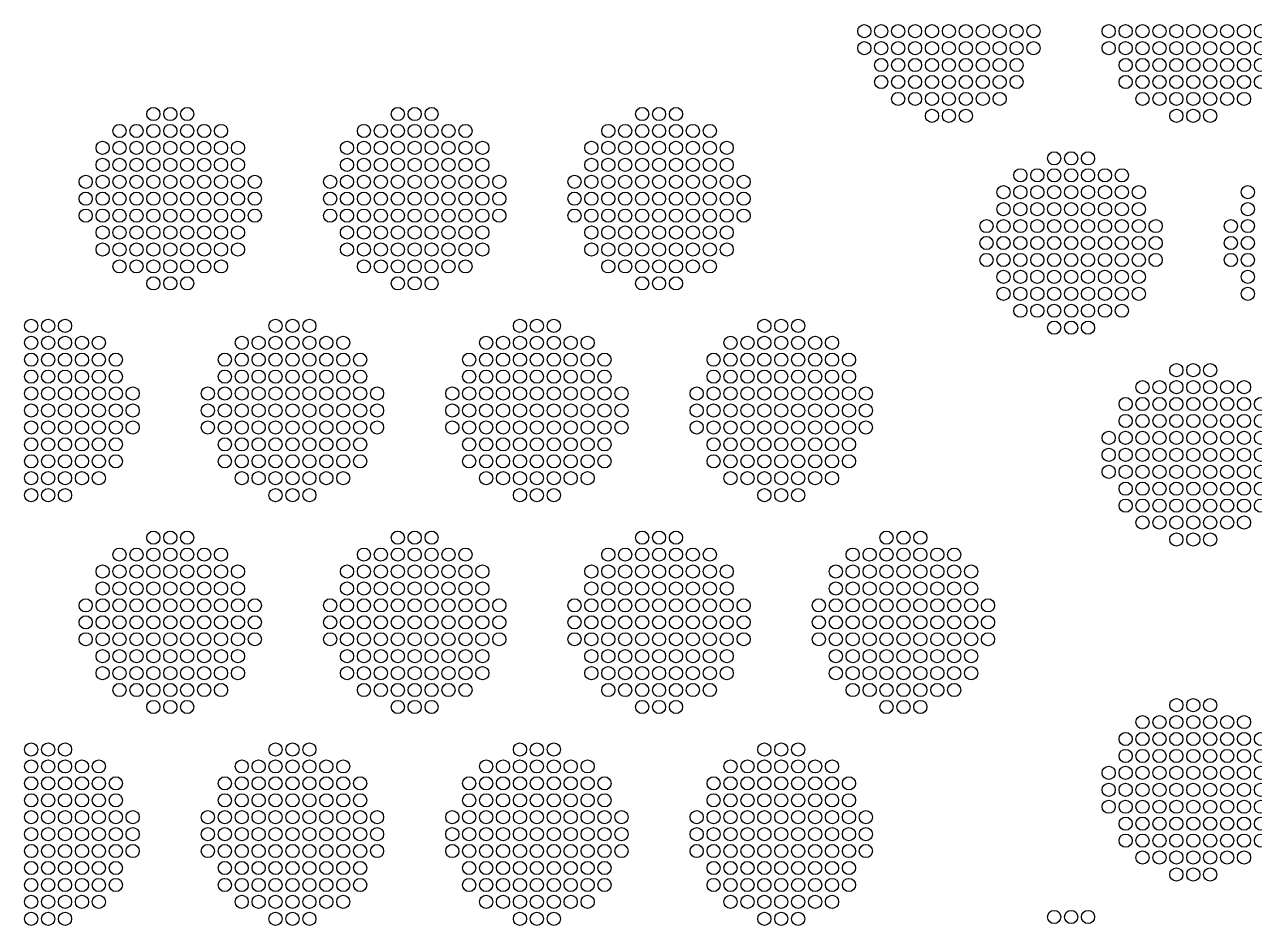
# Model space of a CAD drawing. Extents: x -49 to 54, y -38 to 38.
# Drawn here: x -42.89 to -36.35, y -0.04 to 4.75 of the extents above; entities that cross this region are included whole.
import ezdxf

# ---------------------------------------------------------------- set-up
doc = ezdxf.new("R2010")
doc.units = 0
doc.layers.add('LOWER_ELECTRODE', color=1, linetype='CONTINUOUS')

msp = doc.modelspace()

# ---------------------------------------------------------------- linework, layer by layer
at = {"layer": 'LOWER_ELECTRODE'}
for centre in [(-38.4221, 4.7128), (-38.3321, 4.7128), (-38.2421, 4.7128), (-38.1521, 4.7128), (-38.0621, 4.7128), (-37.9721, 4.7128), (-37.8821, 4.7128), (-37.7921, 4.7128), (-37.7021, 4.7128), (-37.6121, 4.7128), (-37.5221, 4.7128), (-37.1221, 4.7128), (-37.0321, 4.7128), (-36.9421, 4.7128), (-36.8521, 4.7128), (-36.7621, 4.7128), (-36.6721, 4.7128), (-36.5821, 4.7128), (-36.4921, 4.7128), (-36.4021, 4.7128), (-36.3121, 4.7128), (-38.4221, 4.6228), (-38.3321, 4.6228), (-38.2421, 4.6228), (-38.1521, 4.6228), (-38.0621, 4.6228), (-37.9721, 4.6228), (-37.8821, 4.6228), (-37.7921, 4.6228), (-37.7021, 4.6228), (-37.6121, 4.6228), (-37.5221, 4.6228), (-37.1221, 4.6228), (-37.0321, 4.6228), (-36.9421, 4.6228), (-36.8521, 4.6228), (-36.7621, 4.6228), (-36.6721, 4.6228), (-36.5821, 4.6228), (-36.4921, 4.6228), (-36.4021, 4.6228), (-36.3121, 4.6228), (-38.3321, 4.5328), (-38.2421, 4.5328), (-38.1521, 4.5328), (-38.0621, 4.5328), (-37.9721, 4.5328), (-37.8821, 4.5328), (-37.7921, 4.5328), (-37.7021, 4.5328), (-37.6121, 4.5328), (-37.0321, 4.5328), (-36.9421, 4.5328), (-36.8521, 4.5328), (-36.7621, 4.5328), (-36.6721, 4.5328), (-36.5821, 4.5328), (-36.4921, 4.5328), (-36.4021, 4.5328), (-36.3121, 4.5328), (-38.3321, 4.4428), (-38.2421, 4.4428), (-38.1521, 4.4428), (-38.0621, 4.4428), (-37.9721, 4.4428), (-37.8821, 4.4428), (-37.7921, 4.4428), (-37.7021, 4.4428), (-37.6121, 4.4428), (-37.0321, 4.4428), (-36.9421, 4.4428), (-36.8521, 4.4428), (-36.7621, 4.4428), (-36.6721, 4.4428), (-36.5821, 4.4428), (-36.4921, 4.4428), (-36.4021, 4.4428), (-36.3121, 4.4428), (-38.2421, 4.3528), (-38.1521, 4.3528), (-38.0621, 4.3528), (-37.9721, 4.3528), (-37.8821, 4.3528), (-37.7921, 4.3528), (-37.7021, 4.3528), (-36.9421, 4.3528), (-36.8521, 4.3528), (-36.7621, 4.3528), (-36.6721, 4.3528), (-36.5821, 4.3528), (-36.4921, 4.3528), (-36.4021, 4.3528), (-42.2039, 4.2726), (-42.1139, 4.2726), (-42.0239, 4.2726), (-40.9039, 4.2726), (-40.8139, 4.2726), (-40.7239, 4.2726), (-39.6039, 4.2726), (-39.5139, 4.2726), (-39.4239, 4.2726), (-38.0621, 4.2628), (-37.9721, 4.2628), (-37.8821, 4.2628), (-36.7621, 4.2628), (-36.6721, 4.2628), (-36.5821, 4.2628), (-42.3839, 4.1826), (-42.2939, 4.1826), (-42.2039, 4.1826), (-42.1139, 4.1826), (-42.0239, 4.1826), (-41.9339, 4.1826), (-41.8439, 4.1826), (-41.0839, 4.1826), (-40.9939, 4.1826), (-40.9039, 4.1826), (-40.8139, 4.1826), (-40.7239, 4.1826), (-40.6339, 4.1826), (-40.5439, 4.1826), (-39.7839, 4.1826), (-39.6939, 4.1826), (-39.6039, 4.1826), (-39.5139, 4.1826), (-39.4239, 4.1826), (-39.3339, 4.1826), (-39.2439, 4.1826), (-42.4739, 4.0926), (-42.3839, 4.0926), (-42.2939, 4.0926), (-42.2039, 4.0926), (-42.1139, 4.0926), (-42.0239, 4.0926), (-41.9339, 4.0926), (-41.8439, 4.0926), (-41.7539, 4.0926), (-41.1739, 4.0926), (-41.0839, 4.0926), (-40.9939, 4.0926), (-40.9039, 4.0926), (-40.8139, 4.0926), (-40.7239, 4.0926), (-40.6339, 4.0926), (-40.5439, 4.0926), (-40.4539, 4.0926), (-39.8739, 4.0926), (-39.7839, 4.0926), (-39.6939, 4.0926), (-39.6039, 4.0926), (-39.5139, 4.0926), (-39.4239, 4.0926), (-39.3339, 4.0926), (-39.2439, 4.0926), (-39.1539, 4.0926), (-37.4121, 4.037), (-37.3221, 4.037), (-37.2321, 4.037), (-42.4739, 4.0026), (-42.3839, 4.0026), (-42.2939, 4.0026), (-42.2039, 4.0026), (-42.1139, 4.0026), (-42.0239, 4.0026), (-41.9339, 4.0026), (-41.8439, 4.0026), (-41.7539, 4.0026), (-41.1739, 4.0026), (-41.0839, 4.0026), (-40.9939, 4.0026), (-40.9039, 4.0026), (-40.8139, 4.0026), (-40.7239, 4.0026), (-40.6339, 4.0026), (-40.5439, 4.0026), (-40.4539, 4.0026), (-39.8739, 4.0026), (-39.7839, 4.0026), (-39.6939, 4.0026), (-39.6039, 4.0026), (-39.5139, 4.0026), (-39.4239, 4.0026), (-39.3339, 4.0026), (-39.2439, 4.0026), (-39.1539, 4.0026), (-42.5639, 3.9126), (-42.4739, 3.9126), (-42.3839, 3.9126), (-42.2939, 3.9126), (-42.2039, 3.9126), (-42.1139, 3.9126), (-42.0239, 3.9126), (-41.9339, 3.9126), (-41.8439, 3.9126), (-41.7539, 3.9126), (-41.6639, 3.9126), (-41.2639, 3.9126), (-41.1739, 3.9126), (-41.0839, 3.9126), (-40.9939, 3.9126), (-40.9039, 3.9126), (-40.8139, 3.9126), (-40.7239, 3.9126), (-40.6339, 3.9126), (-40.5439, 3.9126), (-40.4539, 3.9126), (-40.3639, 3.9126), (-39.9639, 3.9126), (-39.8739, 3.9126), (-39.7839, 3.9126), (-39.6939, 3.9126), (-39.6039, 3.9126), (-39.5139, 3.9126), (-39.4239, 3.9126), (-39.3339, 3.9126), (-39.2439, 3.9126), (-39.1539, 3.9126), (-39.0639, 3.9126), (-37.5921, 3.947), (-37.5021, 3.947), (-37.4121, 3.947), (-37.3221, 3.947), (-37.2321, 3.947), (-37.1421, 3.947), (-37.0521, 3.947), (-37.6821, 3.857), (-37.5921, 3.857), (-37.5021, 3.857), (-37.4121, 3.857), (-37.3221, 3.857), (-37.2321, 3.857), (-37.1421, 3.857), (-37.0521, 3.857), (-36.9621, 3.857), (-36.3821, 3.857), (-42.5639, 3.8226), (-42.4739, 3.8226), (-42.3839, 3.8226), (-42.2939, 3.8226), (-42.2039, 3.8226), (-42.1139, 3.8226), (-42.0239, 3.8226), (-41.9339, 3.8226), (-41.8439, 3.8226), (-41.7539, 3.8226), (-41.6639, 3.8226), (-41.2639, 3.8226), (-41.1739, 3.8226), (-41.0839, 3.8226), (-40.9939, 3.8226), (-40.9039, 3.8226), (-40.8139, 3.8226), (-40.7239, 3.8226), (-40.6339, 3.8226), (-40.5439, 3.8226), (-40.4539, 3.8226), (-40.3639, 3.8226), (-39.9639, 3.8226), (-39.8739, 3.8226), (-39.7839, 3.8226), (-39.6939, 3.8226), (-39.6039, 3.8226), (-39.5139, 3.8226), (-39.4239, 3.8226), (-39.3339, 3.8226), (-39.2439, 3.8226), (-39.1539, 3.8226), (-39.0639, 3.8226), (-37.6821, 3.767), (-37.5921, 3.767), (-37.5021, 3.767), (-37.4121, 3.767), (-37.3221, 3.767), (-37.2321, 3.767), (-37.1421, 3.767), (-37.0521, 3.767), (-36.9621, 3.767), (-36.3821, 3.767), (-42.5639, 3.7326), (-42.4739, 3.7326), (-42.3839, 3.7326), (-42.2939, 3.7326), (-42.2039, 3.7326), (-42.1139, 3.7326), (-42.0239, 3.7326), (-41.9339, 3.7326), (-41.8439, 3.7326), (-41.7539, 3.7326), (-41.6639, 3.7326), (-41.2639, 3.7326), (-41.1739, 3.7326), (-41.0839, 3.7326), (-40.9939, 3.7326), (-40.9039, 3.7326), (-40.8139, 3.7326), (-40.7239, 3.7326), (-40.6339, 3.7326), (-40.5439, 3.7326), (-40.4539, 3.7326), (-40.3639, 3.7326), (-39.9639, 3.7326), (-39.8739, 3.7326), (-39.7839, 3.7326), (-39.6939, 3.7326), (-39.6039, 3.7326), (-39.5139, 3.7326), (-39.4239, 3.7326), (-39.3339, 3.7326), (-39.2439, 3.7326), (-39.1539, 3.7326), (-39.0639, 3.7326), (-42.4739, 3.6426), (-42.3839, 3.6426), (-42.2939, 3.6426), (-42.2039, 3.6426), (-42.1139, 3.6426), (-42.0239, 3.6426), (-41.9339, 3.6426), (-41.8439, 3.6426), (-41.7539, 3.6426), (-41.1739, 3.6426), (-41.0839, 3.6426), (-40.9939, 3.6426), (-40.9039, 3.6426), (-40.8139, 3.6426), (-40.7239, 3.6426), (-40.6339, 3.6426), (-40.5439, 3.6426), (-40.4539, 3.6426), (-39.8739, 3.6426), (-39.7839, 3.6426), (-39.6939, 3.6426), (-39.6039, 3.6426), (-39.5139, 3.6426), (-39.4239, 3.6426), (-39.3339, 3.6426), (-39.2439, 3.6426), (-39.1539, 3.6426), (-37.7721, 3.677), (-37.6821, 3.677), (-37.5921, 3.677), (-37.5021, 3.677), (-37.4121, 3.677), (-37.3221, 3.677), (-37.2321, 3.677), (-37.1421, 3.677), (-37.0521, 3.677), (-36.9621, 3.677), (-36.8721, 3.677), (-36.4721, 3.677), (-36.3821, 3.677), (-37.7721, 3.587), (-37.6821, 3.587), (-37.5921, 3.587), (-37.5021, 3.587), (-37.4121, 3.587), (-37.3221, 3.587), (-37.2321, 3.587), (-37.1421, 3.587), (-37.0521, 3.587), (-36.9621, 3.587), (-36.8721, 3.587), (-36.4721, 3.587), (-36.3821, 3.587), (-42.4739, 3.5526), (-42.3839, 3.5526), (-42.2939, 3.5526), (-42.2039, 3.5526), (-42.1139, 3.5526), (-42.0239, 3.5526), (-41.9339, 3.5526), (-41.8439, 3.5526), (-41.7539, 3.5526), (-41.1739, 3.5526), (-41.0839, 3.5526), (-40.9939, 3.5526), (-40.9039, 3.5526), (-40.8139, 3.5526), (-40.7239, 3.5526), (-40.6339, 3.5526), (-40.5439, 3.5526), (-40.4539, 3.5526), (-39.8739, 3.5526), (-39.7839, 3.5526), (-39.6939, 3.5526), (-39.6039, 3.5526), (-39.5139, 3.5526), (-39.4239, 3.5526), (-39.3339, 3.5526), (-39.2439, 3.5526), (-39.1539, 3.5526), (-42.3839, 3.4626), (-42.2939, 3.4626), (-42.2039, 3.4626), (-42.1139, 3.4626), (-42.0239, 3.4626), (-41.9339, 3.4626), (-41.8439, 3.4626), (-41.0839, 3.4626), (-40.9939, 3.4626), (-40.9039, 3.4626), (-40.8139, 3.4626), (-40.7239, 3.4626), (-40.6339, 3.4626), (-40.5439, 3.4626), (-39.7839, 3.4626), (-39.6939, 3.4626), (-39.6039, 3.4626), (-39.5139, 3.4626), (-39.4239, 3.4626), (-39.3339, 3.4626), (-39.2439, 3.4626), (-37.7721, 3.497), (-37.6821, 3.497), (-37.5921, 3.497), (-37.5021, 3.497), (-37.4121, 3.497), (-37.3221, 3.497), (-37.2321, 3.497), (-37.1421, 3.497), (-37.0521, 3.497), (-36.9621, 3.497), (-36.8721, 3.497), (-36.4721, 3.497), (-36.3821, 3.497), (-42.2039, 3.3726), (-42.1139, 3.3726), (-42.0239, 3.3726), (-40.9039, 3.3726), (-40.8139, 3.3726), (-40.7239, 3.3726), (-39.6039, 3.3726), (-39.5139, 3.3726), (-39.4239, 3.3726), (-37.6821, 3.407), (-37.5921, 3.407), (-37.5021, 3.407), (-37.4121, 3.407), (-37.3221, 3.407), (-37.2321, 3.407), (-37.1421, 3.407), (-37.0521, 3.407), (-36.9621, 3.407), (-36.3821, 3.407), (-37.6821, 3.317), (-37.5921, 3.317), (-37.5021, 3.317), (-37.4121, 3.317), (-37.3221, 3.317), (-37.2321, 3.317), (-37.1421, 3.317), (-37.0521, 3.317), (-36.9621, 3.317), (-36.3821, 3.317), (-37.5921, 3.227), (-37.5021, 3.227), (-37.4121, 3.227), (-37.3221, 3.227), (-37.2321, 3.227), (-37.1421, 3.227), (-37.0521, 3.227), (-42.8539, 3.1468), (-42.7639, 3.1468), (-42.6739, 3.1468), (-41.5539, 3.1468), (-41.4639, 3.1468), (-41.3739, 3.1468), (-40.2539, 3.1468), (-40.1639, 3.1468), (-40.0739, 3.1468), (-38.9539, 3.1468), (-38.8639, 3.1468), (-38.7739, 3.1468), (-37.4121, 3.137), (-37.3221, 3.137), (-37.2321, 3.137), (-42.8539, 3.0568), (-42.7639, 3.0568), (-42.6739, 3.0568), (-42.5839, 3.0568), (-42.4939, 3.0568), (-41.7339, 3.0568), (-41.6439, 3.0568), (-41.5539, 3.0568), (-41.4639, 3.0568), (-41.3739, 3.0568), (-41.2839, 3.0568), (-41.1939, 3.0568), (-40.4339, 3.0568), (-40.3439, 3.0568), (-40.2539, 3.0568), (-40.1639, 3.0568), (-40.0739, 3.0568), (-39.9839, 3.0568), (-39.8939, 3.0568), (-39.1339, 3.0568), (-39.0439, 3.0568), (-38.9539, 3.0568), (-38.8639, 3.0568), (-38.7739, 3.0568), (-38.6839, 3.0568), (-38.5939, 3.0568), (-42.8539, 2.9668), (-42.7639, 2.9668), (-42.6739, 2.9668), (-42.5839, 2.9668), (-42.4939, 2.9668), (-42.4039, 2.9668), (-41.8239, 2.9668), (-41.7339, 2.9668), (-41.6439, 2.9668), (-41.5539, 2.9668), (-41.4639, 2.9668), (-41.3739, 2.9668), (-41.2839, 2.9668), (-41.1939, 2.9668), (-41.1039, 2.9668), (-40.5239, 2.9668), (-40.4339, 2.9668), (-40.3439, 2.9668), (-40.2539, 2.9668), (-40.1639, 2.9668), (-40.0739, 2.9668), (-39.9839, 2.9668), (-39.8939, 2.9668), (-39.8039, 2.9668), (-39.2239, 2.9668), (-39.1339, 2.9668), (-39.0439, 2.9668), (-38.9539, 2.9668), (-38.8639, 2.9668), (-38.7739, 2.9668), (-38.6839, 2.9668), (-38.5939, 2.9668), (-38.5039, 2.9668), (-36.7621, 2.9111), (-36.6721, 2.9111), (-36.5821, 2.9111), (-42.8539, 2.8768), (-42.7639, 2.8768), (-42.6739, 2.8768), (-42.5839, 2.8768), (-42.4939, 2.8768), (-42.4039, 2.8768), (-41.8239, 2.8768), (-41.7339, 2.8768), (-41.6439, 2.8768), (-41.5539, 2.8768), (-41.4639, 2.8768), (-41.3739, 2.8768), (-41.2839, 2.8768), (-41.1939, 2.8768), (-41.1039, 2.8768), (-40.5239, 2.8768), (-40.4339, 2.8768), (-40.3439, 2.8768), (-40.2539, 2.8768), (-40.1639, 2.8768), (-40.0739, 2.8768), (-39.9839, 2.8768), (-39.8939, 2.8768), (-39.8039, 2.8768), (-39.2239, 2.8768), (-39.1339, 2.8768), (-39.0439, 2.8768), (-38.9539, 2.8768), (-38.8639, 2.8768), (-38.7739, 2.8768), (-38.6839, 2.8768), (-38.5939, 2.8768), (-38.5039, 2.8768), (-42.8539, 2.7868), (-42.7639, 2.7868), (-42.6739, 2.7868), (-42.5839, 2.7868), (-42.4939, 2.7868), (-42.4039, 2.7868), (-42.3139, 2.7868), (-41.9139, 2.7868), (-41.8239, 2.7868), (-41.7339, 2.7868), (-41.6439, 2.7868), (-41.5539, 2.7868), (-41.4639, 2.7868), (-41.3739, 2.7868), (-41.2839, 2.7868), (-41.1939, 2.7868), (-41.1039, 2.7868), (-41.0139, 2.7868), (-40.6139, 2.7868), (-40.5239, 2.7868), (-40.4339, 2.7868), (-40.3439, 2.7868), (-40.2539, 2.7868), (-40.1639, 2.7868), (-40.0739, 2.7868), (-39.9839, 2.7868), (-39.8939, 2.7868), (-39.8039, 2.7868), (-39.7139, 2.7868), (-39.3139, 2.7868), (-39.2239, 2.7868), (-39.1339, 2.7868), (-39.0439, 2.7868), (-38.9539, 2.7868), (-38.8639, 2.7868), (-38.7739, 2.7868), (-38.6839, 2.7868), (-38.5939, 2.7868), (-38.5039, 2.7868), (-38.4139, 2.7868), (-36.9421, 2.8211), (-36.8521, 2.8211), (-36.7621, 2.8211), (-36.6721, 2.8211), (-36.5821, 2.8211), (-36.4921, 2.8211), (-36.4021, 2.8211), (-37.0321, 2.7311), (-36.9421, 2.7311), (-36.8521, 2.7311), (-36.7621, 2.7311), (-36.6721, 2.7311), (-36.5821, 2.7311), (-36.4921, 2.7311), (-36.4021, 2.7311), (-36.3121, 2.7311), (-42.8539, 2.6968), (-42.7639, 2.6968), (-42.6739, 2.6968), (-42.5839, 2.6968), (-42.4939, 2.6968), (-42.4039, 2.6968), (-42.3139, 2.6968), (-41.9139, 2.6968), (-41.8239, 2.6968), (-41.7339, 2.6968), (-41.6439, 2.6968), (-41.5539, 2.6968), (-41.4639, 2.6968), (-41.3739, 2.6968), (-41.2839, 2.6968), (-41.1939, 2.6968), (-41.1039, 2.6968), (-41.0139, 2.6968), (-40.6139, 2.6968), (-40.5239, 2.6968), (-40.4339, 2.6968), (-40.3439, 2.6968), (-40.2539, 2.6968), (-40.1639, 2.6968), (-40.0739, 2.6968), (-39.9839, 2.6968), (-39.8939, 2.6968), (-39.8039, 2.6968), (-39.7139, 2.6968), (-39.3139, 2.6968), (-39.2239, 2.6968), (-39.1339, 2.6968), (-39.0439, 2.6968), (-38.9539, 2.6968), (-38.8639, 2.6968), (-38.7739, 2.6968), (-38.6839, 2.6968), (-38.5939, 2.6968), (-38.5039, 2.6968), (-38.4139, 2.6968), (-42.8539, 2.6068), (-42.7639, 2.6068), (-42.6739, 2.6068), (-42.5839, 2.6068), (-42.4939, 2.6068), (-42.4039, 2.6068), (-42.3139, 2.6068), (-41.9139, 2.6068), (-41.8239, 2.6068), (-41.7339, 2.6068), (-41.6439, 2.6068), (-41.5539, 2.6068), (-41.4639, 2.6068), (-41.3739, 2.6068), (-41.2839, 2.6068), (-41.1939, 2.6068), (-41.1039, 2.6068), (-41.0139, 2.6068), (-40.6139, 2.6068), (-40.5239, 2.6068), (-40.4339, 2.6068), (-40.3439, 2.6068), (-40.2539, 2.6068), (-40.1639, 2.6068), (-40.0739, 2.6068), (-39.9839, 2.6068), (-39.8939, 2.6068), (-39.8039, 2.6068), (-39.7139, 2.6068), (-39.3139, 2.6068), (-39.2239, 2.6068), (-39.1339, 2.6068), (-39.0439, 2.6068), (-38.9539, 2.6068), (-38.8639, 2.6068), (-38.7739, 2.6068), (-38.6839, 2.6068), (-38.5939, 2.6068), (-38.5039, 2.6068), (-38.4139, 2.6068), (-37.0321, 2.6411), (-36.9421, 2.6411), (-36.8521, 2.6411), (-36.7621, 2.6411), (-36.6721, 2.6411), (-36.5821, 2.6411), (-36.4921, 2.6411), (-36.4021, 2.6411), (-36.3121, 2.6411), (-42.8539, 2.5168), (-42.7639, 2.5168), (-42.6739, 2.5168), (-42.5839, 2.5168), (-42.4939, 2.5168), (-42.4039, 2.5168), (-41.8239, 2.5168), (-41.7339, 2.5168), (-41.6439, 2.5168), (-41.5539, 2.5168), (-41.4639, 2.5168), (-41.3739, 2.5168), (-41.2839, 2.5168), (-41.1939, 2.5168), (-41.1039, 2.5168), (-40.5239, 2.5168), (-40.4339, 2.5168), (-40.3439, 2.5168), (-40.2539, 2.5168), (-40.1639, 2.5168), (-40.0739, 2.5168), (-39.9839, 2.5168), (-39.8939, 2.5168), (-39.8039, 2.5168), (-39.2239, 2.5168), (-39.1339, 2.5168), (-39.0439, 2.5168), (-38.9539, 2.5168), (-38.8639, 2.5168), (-38.7739, 2.5168), (-38.6839, 2.5168), (-38.5939, 2.5168), (-38.5039, 2.5168), (-37.1221, 2.5511), (-37.0321, 2.5511), (-36.9421, 2.5511), (-36.8521, 2.5511), (-36.7621, 2.5511), (-36.6721, 2.5511), (-36.5821, 2.5511), (-36.4921, 2.5511), (-36.4021, 2.5511), (-36.3121, 2.5511), (-37.1221, 2.4611), (-37.0321, 2.4611), (-36.9421, 2.4611), (-36.8521, 2.4611), (-36.7621, 2.4611), (-36.6721, 2.4611), (-36.5821, 2.4611), (-36.4921, 2.4611), (-36.4021, 2.4611), (-36.3121, 2.4611), (-42.8539, 2.4268), (-42.7639, 2.4268), (-42.6739, 2.4268), (-42.5839, 2.4268), (-42.4939, 2.4268), (-42.4039, 2.4268), (-41.8239, 2.4268), (-41.7339, 2.4268), (-41.6439, 2.4268), (-41.5539, 2.4268), (-41.4639, 2.4268), (-41.3739, 2.4268), (-41.2839, 2.4268), (-41.1939, 2.4268), (-41.1039, 2.4268), (-40.5239, 2.4268), (-40.4339, 2.4268), (-40.3439, 2.4268), (-40.2539, 2.4268), (-40.1639, 2.4268), (-40.0739, 2.4268), (-39.9839, 2.4268), (-39.8939, 2.4268), (-39.8039, 2.4268), (-39.2239, 2.4268), (-39.1339, 2.4268), (-39.0439, 2.4268), (-38.9539, 2.4268), (-38.8639, 2.4268), (-38.7739, 2.4268), (-38.6839, 2.4268), (-38.5939, 2.4268), (-38.5039, 2.4268), (-42.8539, 2.3368), (-42.7639, 2.3368), (-42.6739, 2.3368), (-42.5839, 2.3368), (-42.4939, 2.3368), (-41.7339, 2.3368), (-41.6439, 2.3368), (-41.5539, 2.3368), (-41.4639, 2.3368), (-41.3739, 2.3368), (-41.2839, 2.3368), (-41.1939, 2.3368), (-40.4339, 2.3368), (-40.3439, 2.3368), (-40.2539, 2.3368), (-40.1639, 2.3368), (-40.0739, 2.3368), (-39.9839, 2.3368), (-39.8939, 2.3368), (-39.1339, 2.3368), (-39.0439, 2.3368), (-38.9539, 2.3368), (-38.8639, 2.3368), (-38.7739, 2.3368), (-38.6839, 2.3368), (-38.5939, 2.3368), (-37.1221, 2.3711), (-37.0321, 2.3711), (-36.9421, 2.3711), (-36.8521, 2.3711), (-36.7621, 2.3711), (-36.6721, 2.3711), (-36.5821, 2.3711), (-36.4921, 2.3711), (-36.4021, 2.3711), (-36.3121, 2.3711), (-37.0321, 2.2811), (-36.9421, 2.2811), (-36.8521, 2.2811), (-36.7621, 2.2811), (-36.6721, 2.2811), (-36.5821, 2.2811), (-36.4921, 2.2811), (-36.4021, 2.2811), (-36.3121, 2.2811), (-42.8539, 2.2468), (-42.7639, 2.2468), (-42.6739, 2.2468), (-41.5539, 2.2468), (-41.4639, 2.2468), (-41.3739, 2.2468), (-40.2539, 2.2468), (-40.1639, 2.2468), (-40.0739, 2.2468), (-38.9539, 2.2468), (-38.8639, 2.2468), (-38.7739, 2.2468), (-37.0321, 2.1911), (-36.9421, 2.1911), (-36.8521, 2.1911), (-36.7621, 2.1911), (-36.6721, 2.1911), (-36.5821, 2.1911), (-36.4921, 2.1911), (-36.4021, 2.1911), (-36.3121, 2.1911), (-36.9421, 2.1011), (-36.8521, 2.1011), (-36.7621, 2.1011), (-36.6721, 2.1011), (-36.5821, 2.1011), (-36.4921, 2.1011), (-36.4021, 2.1011), (-42.2039, 2.0209), (-42.1139, 2.0209), (-42.0239, 2.0209), (-40.9039, 2.0209), (-40.8139, 2.0209), (-40.7239, 2.0209), (-39.6039, 2.0209), (-39.5139, 2.0209), (-39.4239, 2.0209), (-38.3039, 2.0209), (-38.2139, 2.0209), (-38.1239, 2.0209), (-36.7621, 2.0111), (-36.6721, 2.0111), (-36.5821, 2.0111), (-42.3839, 1.9309), (-42.2939, 1.9309), (-42.2039, 1.9309), (-42.1139, 1.9309), (-42.0239, 1.9309), (-41.9339, 1.9309), (-41.8439, 1.9309), (-41.0839, 1.9309), (-40.9939, 1.9309), (-40.9039, 1.9309), (-40.8139, 1.9309), (-40.7239, 1.9309), (-40.6339, 1.9309), (-40.5439, 1.9309), (-39.7839, 1.9309), (-39.6939, 1.9309), (-39.6039, 1.9309), (-39.5139, 1.9309), (-39.4239, 1.9309), (-39.3339, 1.9309), (-39.2439, 1.9309), (-38.4839, 1.9309), (-38.3939, 1.9309), (-38.3039, 1.9309), (-38.2139, 1.9309), (-38.1239, 1.9309), (-38.0339, 1.9309), (-37.9439, 1.9309), (-42.4739, 1.8409), (-42.3839, 1.8409), (-42.2939, 1.8409), (-42.2039, 1.8409), (-42.1139, 1.8409), (-42.0239, 1.8409), (-41.9339, 1.8409), (-41.8439, 1.8409), (-41.7539, 1.8409), (-41.1739, 1.8409), (-41.0839, 1.8409), (-40.9939, 1.8409), (-40.9039, 1.8409), (-40.8139, 1.8409), (-40.7239, 1.8409), (-40.6339, 1.8409), (-40.5439, 1.8409), (-40.4539, 1.8409), (-39.8739, 1.8409), (-39.7839, 1.8409), (-39.6939, 1.8409), (-39.6039, 1.8409), (-39.5139, 1.8409), (-39.4239, 1.8409), (-39.3339, 1.8409), (-39.2439, 1.8409), (-39.1539, 1.8409), (-38.5739, 1.8409), (-38.4839, 1.8409), (-38.3939, 1.8409), (-38.3039, 1.8409), (-38.2139, 1.8409), (-38.1239, 1.8409), (-38.0339, 1.8409), (-37.9439, 1.8409), (-37.8539, 1.8409), (-42.4739, 1.7509), (-42.3839, 1.7509), (-42.2939, 1.7509), (-42.2039, 1.7509), (-42.1139, 1.7509), (-42.0239, 1.7509), (-41.9339, 1.7509), (-41.8439, 1.7509), (-41.7539, 1.7509), (-41.1739, 1.7509), (-41.0839, 1.7509), (-40.9939, 1.7509), (-40.9039, 1.7509), (-40.8139, 1.7509), (-40.7239, 1.7509), (-40.6339, 1.7509), (-40.5439, 1.7509), (-40.4539, 1.7509), (-39.8739, 1.7509), (-39.7839, 1.7509), (-39.6939, 1.7509), (-39.6039, 1.7509), (-39.5139, 1.7509), (-39.4239, 1.7509), (-39.3339, 1.7509), (-39.2439, 1.7509), (-39.1539, 1.7509), (-38.5739, 1.7509), (-38.4839, 1.7509), (-38.3939, 1.7509), (-38.3039, 1.7509), (-38.2139, 1.7509), (-38.1239, 1.7509), (-38.0339, 1.7509), (-37.9439, 1.7509), (-37.8539, 1.7509), (-42.5639, 1.6609), (-42.4739, 1.6609), (-42.3839, 1.6609), (-42.2939, 1.6609), (-42.2039, 1.6609), (-42.1139, 1.6609), (-42.0239, 1.6609), (-41.9339, 1.6609), (-41.8439, 1.6609), (-41.7539, 1.6609), (-41.6639, 1.6609), (-41.2639, 1.6609), (-41.1739, 1.6609), (-41.0839, 1.6609), (-40.9939, 1.6609), (-40.9039, 1.6609), (-40.8139, 1.6609), (-40.7239, 1.6609), (-40.6339, 1.6609), (-40.5439, 1.6609), (-40.4539, 1.6609), (-40.3639, 1.6609), (-39.9639, 1.6609), (-39.8739, 1.6609), (-39.7839, 1.6609), (-39.6939, 1.6609), (-39.6039, 1.6609), (-39.5139, 1.6609), (-39.4239, 1.6609), (-39.3339, 1.6609), (-39.2439, 1.6609), (-39.1539, 1.6609), (-39.0639, 1.6609), (-38.6639, 1.6609), (-38.5739, 1.6609), (-38.4839, 1.6609), (-38.3939, 1.6609), (-38.3039, 1.6609), (-38.2139, 1.6609), (-38.1239, 1.6609), (-38.0339, 1.6609), (-37.9439, 1.6609), (-37.8539, 1.6609), (-37.7639, 1.6609), (-42.5639, 1.5709), (-42.4739, 1.5709), (-42.3839, 1.5709), (-42.2939, 1.5709), (-42.2039, 1.5709), (-42.1139, 1.5709), (-42.0239, 1.5709), (-41.9339, 1.5709), (-41.8439, 1.5709), (-41.7539, 1.5709), (-41.6639, 1.5709), (-41.2639, 1.5709), (-41.1739, 1.5709), (-41.0839, 1.5709), (-40.9939, 1.5709), (-40.9039, 1.5709), (-40.8139, 1.5709), (-40.7239, 1.5709), (-40.6339, 1.5709), (-40.5439, 1.5709), (-40.4539, 1.5709), (-40.3639, 1.5709), (-39.9639, 1.5709), (-39.8739, 1.5709), (-39.7839, 1.5709), (-39.6939, 1.5709), (-39.6039, 1.5709), (-39.5139, 1.5709), (-39.4239, 1.5709), (-39.3339, 1.5709), (-39.2439, 1.5709), (-39.1539, 1.5709), (-39.0639, 1.5709), (-38.6639, 1.5709), (-38.5739, 1.5709), (-38.4839, 1.5709), (-38.3939, 1.5709), (-38.3039, 1.5709), (-38.2139, 1.5709), (-38.1239, 1.5709), (-38.0339, 1.5709), (-37.9439, 1.5709), (-37.8539, 1.5709), (-37.7639, 1.5709), (-42.5639, 1.4809), (-42.4739, 1.4809), (-42.3839, 1.4809), (-42.2939, 1.4809), (-42.2039, 1.4809), (-42.1139, 1.4809), (-42.0239, 1.4809), (-41.9339, 1.4809), (-41.8439, 1.4809), (-41.7539, 1.4809), (-41.6639, 1.4809), (-41.2639, 1.4809), (-41.1739, 1.4809), (-41.0839, 1.4809), (-40.9939, 1.4809), (-40.9039, 1.4809), (-40.8139, 1.4809), (-40.7239, 1.4809), (-40.6339, 1.4809), (-40.5439, 1.4809), (-40.4539, 1.4809), (-40.3639, 1.4809), (-39.9639, 1.4809), (-39.8739, 1.4809), (-39.7839, 1.4809), (-39.6939, 1.4809), (-39.6039, 1.4809), (-39.5139, 1.4809), (-39.4239, 1.4809), (-39.3339, 1.4809), (-39.2439, 1.4809), (-39.1539, 1.4809), (-39.0639, 1.4809), (-38.6639, 1.4809), (-38.5739, 1.4809), (-38.4839, 1.4809), (-38.3939, 1.4809), (-38.3039, 1.4809), (-38.2139, 1.4809), (-38.1239, 1.4809), (-38.0339, 1.4809), (-37.9439, 1.4809), (-37.8539, 1.4809), (-37.7639, 1.4809), (-42.4739, 1.3909), (-42.3839, 1.3909), (-42.2939, 1.3909), (-42.2039, 1.3909), (-42.1139, 1.3909), (-42.0239, 1.3909), (-41.9339, 1.3909), (-41.8439, 1.3909), (-41.7539, 1.3909), (-41.1739, 1.3909), (-41.0839, 1.3909), (-40.9939, 1.3909), (-40.9039, 1.3909), (-40.8139, 1.3909), (-40.7239, 1.3909), (-40.6339, 1.3909), (-40.5439, 1.3909), (-40.4539, 1.3909), (-39.8739, 1.3909), (-39.7839, 1.3909), (-39.6939, 1.3909), (-39.6039, 1.3909), (-39.5139, 1.3909), (-39.4239, 1.3909), (-39.3339, 1.3909), (-39.2439, 1.3909), (-39.1539, 1.3909), (-38.5739, 1.3909), (-38.4839, 1.3909), (-38.3939, 1.3909), (-38.3039, 1.3909), (-38.2139, 1.3909), (-38.1239, 1.3909), (-38.0339, 1.3909), (-37.9439, 1.3909), (-37.8539, 1.3909), (-42.4739, 1.3009), (-42.3839, 1.3009), (-42.2939, 1.3009), (-42.2039, 1.3009), (-42.1139, 1.3009), (-42.0239, 1.3009), (-41.9339, 1.3009), (-41.8439, 1.3009), (-41.7539, 1.3009), (-41.1739, 1.3009), (-41.0839, 1.3009), (-40.9939, 1.3009), (-40.9039, 1.3009), (-40.8139, 1.3009), (-40.7239, 1.3009), (-40.6339, 1.3009), (-40.5439, 1.3009), (-40.4539, 1.3009), (-39.8739, 1.3009), (-39.7839, 1.3009), (-39.6939, 1.3009), (-39.6039, 1.3009), (-39.5139, 1.3009), (-39.4239, 1.3009), (-39.3339, 1.3009), (-39.2439, 1.3009), (-39.1539, 1.3009), (-38.5739, 1.3009), (-38.4839, 1.3009), (-38.3939, 1.3009), (-38.3039, 1.3009), (-38.2139, 1.3009), (-38.1239, 1.3009), (-38.0339, 1.3009), (-37.9439, 1.3009), (-37.8539, 1.3009), (-42.3839, 1.2109), (-42.2939, 1.2109), (-42.2039, 1.2109), (-42.1139, 1.2109), (-42.0239, 1.2109), (-41.9339, 1.2109), (-41.8439, 1.2109), (-41.0839, 1.2109), (-40.9939, 1.2109), (-40.9039, 1.2109), (-40.8139, 1.2109), (-40.7239, 1.2109), (-40.6339, 1.2109), (-40.5439, 1.2109), (-39.7839, 1.2109), (-39.6939, 1.2109), (-39.6039, 1.2109), (-39.5139, 1.2109), (-39.4239, 1.2109), (-39.3339, 1.2109), (-39.2439, 1.2109), (-38.4839, 1.2109), (-38.3939, 1.2109), (-38.3039, 1.2109), (-38.2139, 1.2109), (-38.1239, 1.2109), (-38.0339, 1.2109), (-37.9439, 1.2109), (-42.2039, 1.1209), (-42.1139, 1.1209), (-42.0239, 1.1209), (-40.9039, 1.1209), (-40.8139, 1.1209), (-40.7239, 1.1209), (-39.6039, 1.1209), (-39.5139, 1.1209), (-39.4239, 1.1209), (-38.3039, 1.1209), (-38.2139, 1.1209), (-38.1239, 1.1209), (-36.7621, 1.1307), (-36.6721, 1.1307), (-36.5821, 1.1307), (-36.9421, 1.0407), (-36.8521, 1.0407), (-36.7621, 1.0407), (-36.6721, 1.0407), (-36.5821, 1.0407), (-36.4921, 1.0407), (-36.4021, 1.0407), (-37.0321, 0.9507), (-36.9421, 0.9507), (-36.8521, 0.9507), (-36.7621, 0.9507), (-36.6721, 0.9507), (-36.5821, 0.9507), (-36.4921, 0.9507), (-36.4021, 0.9507), (-36.3121, 0.9507), (-42.8539, 0.8951), (-42.7639, 0.8951), (-42.6739, 0.8951), (-41.5539, 0.8951), (-41.4639, 0.8951), (-41.3739, 0.8951), (-40.2539, 0.8951), (-40.1639, 0.8951), (-40.0739, 0.8951), (-38.9539, 0.8951), (-38.8639, 0.8951), (-38.7739, 0.8951), (-37.0321, 0.8607), (-36.9421, 0.8607), (-36.8521, 0.8607), (-36.7621, 0.8607), (-36.6721, 0.8607), (-36.5821, 0.8607), (-36.4921, 0.8607), (-36.4021, 0.8607), (-36.3121, 0.8607), (-42.8539, 0.8051), (-42.7639, 0.8051), (-42.6739, 0.8051), (-42.5839, 0.8051), (-42.4939, 0.8051), (-41.7339, 0.8051), (-41.6439, 0.8051), (-41.5539, 0.8051), (-41.4639, 0.8051), (-41.3739, 0.8051), (-41.2839, 0.8051), (-41.1939, 0.8051), (-40.4339, 0.8051), (-40.3439, 0.8051), (-40.2539, 0.8051), (-40.1639, 0.8051), (-40.0739, 0.8051), (-39.9839, 0.8051), (-39.8939, 0.8051), (-39.1339, 0.8051), (-39.0439, 0.8051), (-38.9539, 0.8051), (-38.8639, 0.8051), (-38.7739, 0.8051), (-38.6839, 0.8051), (-38.5939, 0.8051), (-37.1221, 0.7707), (-37.0321, 0.7707), (-36.9421, 0.7707), (-36.8521, 0.7707), (-36.7621, 0.7707), (-36.6721, 0.7707), (-36.5821, 0.7707), (-36.4921, 0.7707), (-36.4021, 0.7707), (-36.3121, 0.7707), (-42.8539, 0.7151), (-42.7639, 0.7151), (-42.6739, 0.7151), (-42.5839, 0.7151), (-42.4939, 0.7151), (-42.4039, 0.7151), (-41.8239, 0.7151), (-41.7339, 0.7151), (-41.6439, 0.7151), (-41.5539, 0.7151), (-41.4639, 0.7151), (-41.3739, 0.7151), (-41.2839, 0.7151), (-41.1939, 0.7151), (-41.1039, 0.7151), (-40.5239, 0.7151), (-40.4339, 0.7151), (-40.3439, 0.7151), (-40.2539, 0.7151), (-40.1639, 0.7151), (-40.0739, 0.7151), (-39.9839, 0.7151), (-39.8939, 0.7151), (-39.8039, 0.7151), (-39.2239, 0.7151), (-39.1339, 0.7151), (-39.0439, 0.7151), (-38.9539, 0.7151), (-38.8639, 0.7151), (-38.7739, 0.7151), (-38.6839, 0.7151), (-38.5939, 0.7151), (-38.5039, 0.7151), (-42.8539, 0.6251), (-42.7639, 0.6251), (-42.6739, 0.6251), (-42.5839, 0.6251), (-42.4939, 0.6251), (-42.4039, 0.6251), (-41.8239, 0.6251), (-41.7339, 0.6251), (-41.6439, 0.6251), (-41.5539, 0.6251), (-41.4639, 0.6251), (-41.3739, 0.6251), (-41.2839, 0.6251), (-41.1939, 0.6251), (-41.1039, 0.6251), (-40.5239, 0.6251), (-40.4339, 0.6251), (-40.3439, 0.6251), (-40.2539, 0.6251), (-40.1639, 0.6251), (-40.0739, 0.6251), (-39.9839, 0.6251), (-39.8939, 0.6251), (-39.8039, 0.6251), (-39.2239, 0.6251), (-39.1339, 0.6251), (-39.0439, 0.6251), (-38.9539, 0.6251), (-38.8639, 0.6251), (-38.7739, 0.6251), (-38.6839, 0.6251), (-38.5939, 0.6251), (-38.5039, 0.6251), (-37.1221, 0.6807), (-37.0321, 0.6807), (-36.9421, 0.6807), (-36.8521, 0.6807), (-36.7621, 0.6807), (-36.6721, 0.6807), (-36.5821, 0.6807), (-36.4921, 0.6807), (-36.4021, 0.6807), (-36.3121, 0.6807), (-37.1221, 0.5907), (-37.0321, 0.5907), (-36.9421, 0.5907), (-36.8521, 0.5907), (-36.7621, 0.5907), (-36.6721, 0.5907), (-36.5821, 0.5907), (-36.4921, 0.5907), (-36.4021, 0.5907), (-36.3121, 0.5907), (-42.8539, 0.5351), (-42.7639, 0.5351), (-42.6739, 0.5351), (-42.5839, 0.5351), (-42.4939, 0.5351), (-42.4039, 0.5351), (-42.3139, 0.5351), (-41.9139, 0.5351), (-41.8239, 0.5351), (-41.7339, 0.5351), (-41.6439, 0.5351), (-41.5539, 0.5351), (-41.4639, 0.5351), (-41.3739, 0.5351), (-41.2839, 0.5351), (-41.1939, 0.5351), (-41.1039, 0.5351), (-41.0139, 0.5351), (-40.6139, 0.5351), (-40.5239, 0.5351), (-40.4339, 0.5351), (-40.3439, 0.5351), (-40.2539, 0.5351), (-40.1639, 0.5351), (-40.0739, 0.5351), (-39.9839, 0.5351), (-39.8939, 0.5351), (-39.8039, 0.5351), (-39.7139, 0.5351), (-39.3139, 0.5351), (-39.2239, 0.5351), (-39.1339, 0.5351), (-39.0439, 0.5351), (-38.9539, 0.5351), (-38.8639, 0.5351), (-38.7739, 0.5351), (-38.6839, 0.5351), (-38.5939, 0.5351), (-38.5039, 0.5351), (-38.4139, 0.5351), (-37.0321, 0.5007), (-36.9421, 0.5007), (-36.8521, 0.5007), (-36.7621, 0.5007), (-36.6721, 0.5007), (-36.5821, 0.5007), (-36.4921, 0.5007), (-36.4021, 0.5007), (-36.3121, 0.5007), (-42.8539, 0.4451), (-42.7639, 0.4451), (-42.6739, 0.4451), (-42.5839, 0.4451), (-42.4939, 0.4451), (-42.4039, 0.4451), (-42.3139, 0.4451), (-41.9139, 0.4451), (-41.8239, 0.4451), (-41.7339, 0.4451), (-41.6439, 0.4451), (-41.5539, 0.4451), (-41.4639, 0.4451), (-41.3739, 0.4451), (-41.2839, 0.4451), (-41.1939, 0.4451), (-41.1039, 0.4451), (-41.0139, 0.4451), (-40.6139, 0.4451), (-40.5239, 0.4451), (-40.4339, 0.4451), (-40.3439, 0.4451), (-40.2539, 0.4451), (-40.1639, 0.4451), (-40.0739, 0.4451), (-39.9839, 0.4451), (-39.8939, 0.4451), (-39.8039, 0.4451), (-39.7139, 0.4451), (-39.3139, 0.4451), (-39.2239, 0.4451), (-39.1339, 0.4451), (-39.0439, 0.4451), (-38.9539, 0.4451), (-38.8639, 0.4451), (-38.7739, 0.4451), (-38.6839, 0.4451), (-38.5939, 0.4451), (-38.5039, 0.4451), (-38.4139, 0.4451), (-37.0321, 0.4107), (-36.9421, 0.4107), (-36.8521, 0.4107), (-36.7621, 0.4107), (-36.6721, 0.4107), (-36.5821, 0.4107), (-36.4921, 0.4107), (-36.4021, 0.4107), (-36.3121, 0.4107), (-42.8539, 0.3551), (-42.7639, 0.3551), (-42.6739, 0.3551), (-42.5839, 0.3551), (-42.4939, 0.3551), (-42.4039, 0.3551), (-42.3139, 0.3551), (-41.9139, 0.3551), (-41.8239, 0.3551), (-41.7339, 0.3551), (-41.6439, 0.3551), (-41.5539, 0.3551), (-41.4639, 0.3551), (-41.3739, 0.3551), (-41.2839, 0.3551), (-41.1939, 0.3551), (-41.1039, 0.3551), (-41.0139, 0.3551), (-40.6139, 0.3551), (-40.5239, 0.3551), (-40.4339, 0.3551), (-40.3439, 0.3551), (-40.2539, 0.3551), (-40.1639, 0.3551), (-40.0739, 0.3551), (-39.9839, 0.3551), (-39.8939, 0.3551), (-39.8039, 0.3551), (-39.7139, 0.3551), (-39.3139, 0.3551), (-39.2239, 0.3551), (-39.1339, 0.3551), (-39.0439, 0.3551), (-38.9539, 0.3551), (-38.8639, 0.3551), (-38.7739, 0.3551), (-38.6839, 0.3551), (-38.5939, 0.3551), (-38.5039, 0.3551), (-38.4139, 0.3551), (-36.9421, 0.3207), (-36.8521, 0.3207), (-36.7621, 0.3207), (-36.6721, 0.3207), (-36.5821, 0.3207), (-36.4921, 0.3207), (-36.4021, 0.3207), (-42.8539, 0.2651), (-42.7639, 0.2651), (-42.6739, 0.2651), (-42.5839, 0.2651), (-42.4939, 0.2651), (-42.4039, 0.2651), (-41.8239, 0.2651), (-41.7339, 0.2651), (-41.6439, 0.2651), (-41.5539, 0.2651), (-41.4639, 0.2651), (-41.3739, 0.2651), (-41.2839, 0.2651), (-41.1939, 0.2651), (-41.1039, 0.2651), (-40.5239, 0.2651), (-40.4339, 0.2651), (-40.3439, 0.2651), (-40.2539, 0.2651), (-40.1639, 0.2651), (-40.0739, 0.2651), (-39.9839, 0.2651), (-39.8939, 0.2651), (-39.8039, 0.2651), (-39.2239, 0.2651), (-39.1339, 0.2651), (-39.0439, 0.2651), (-38.9539, 0.2651), (-38.8639, 0.2651), (-38.7739, 0.2651), (-38.6839, 0.2651), (-38.5939, 0.2651), (-38.5039, 0.2651), (-36.7621, 0.2307), (-36.6721, 0.2307), (-36.5821, 0.2307), (-42.8539, 0.1751), (-42.7639, 0.1751), (-42.6739, 0.1751), (-42.5839, 0.1751), (-42.4939, 0.1751), (-42.4039, 0.1751), (-41.8239, 0.1751), (-41.7339, 0.1751), (-41.6439, 0.1751), (-41.5539, 0.1751), (-41.4639, 0.1751), (-41.3739, 0.1751), (-41.2839, 0.1751), (-41.1939, 0.1751), (-41.1039, 0.1751), (-40.5239, 0.1751), (-40.4339, 0.1751), (-40.3439, 0.1751), (-40.2539, 0.1751), (-40.1639, 0.1751), (-40.0739, 0.1751), (-39.9839, 0.1751), (-39.8939, 0.1751), (-39.8039, 0.1751), (-39.2239, 0.1751), (-39.1339, 0.1751), (-39.0439, 0.1751), (-38.9539, 0.1751), (-38.8639, 0.1751), (-38.7739, 0.1751), (-38.6839, 0.1751), (-38.5939, 0.1751), (-38.5039, 0.1751), (-42.8539, 0.0851), (-42.7639, 0.0851), (-42.6739, 0.0851), (-42.5839, 0.0851), (-42.4939, 0.0851), (-41.7339, 0.0851), (-41.6439, 0.0851), (-41.5539, 0.0851), (-41.4639, 0.0851), (-41.3739, 0.0851), (-41.2839, 0.0851), (-41.1939, 0.0851), (-40.4339, 0.0851), (-40.3439, 0.0851), (-40.2539, 0.0851), (-40.1639, 0.0851), (-40.0739, 0.0851), (-39.9839, 0.0851), (-39.8939, 0.0851), (-39.1339, 0.0851), (-39.0439, 0.0851), (-38.9539, 0.0851), (-38.8639, 0.0851), (-38.7739, 0.0851), (-38.6839, 0.0851), (-38.5939, 0.0851), (-42.8539, -0.0049), (-42.7639, -0.0049), (-42.6739, -0.0049), (-41.5539, -0.0049), (-41.4639, -0.0049), (-41.3739, -0.0049), (-40.2539, -0.0049), (-40.1639, -0.0049), (-40.0739, -0.0049), (-38.9539, -0.0049), (-38.8639, -0.0049), (-38.7739, -0.0049), (-37.4121, 0.0049), (-37.3221, 0.0049), (-37.2321, 0.0049)]:
    msp.add_circle(centre, 0.035, dxfattribs=at)

doc.saveas('drawing.dxf')
